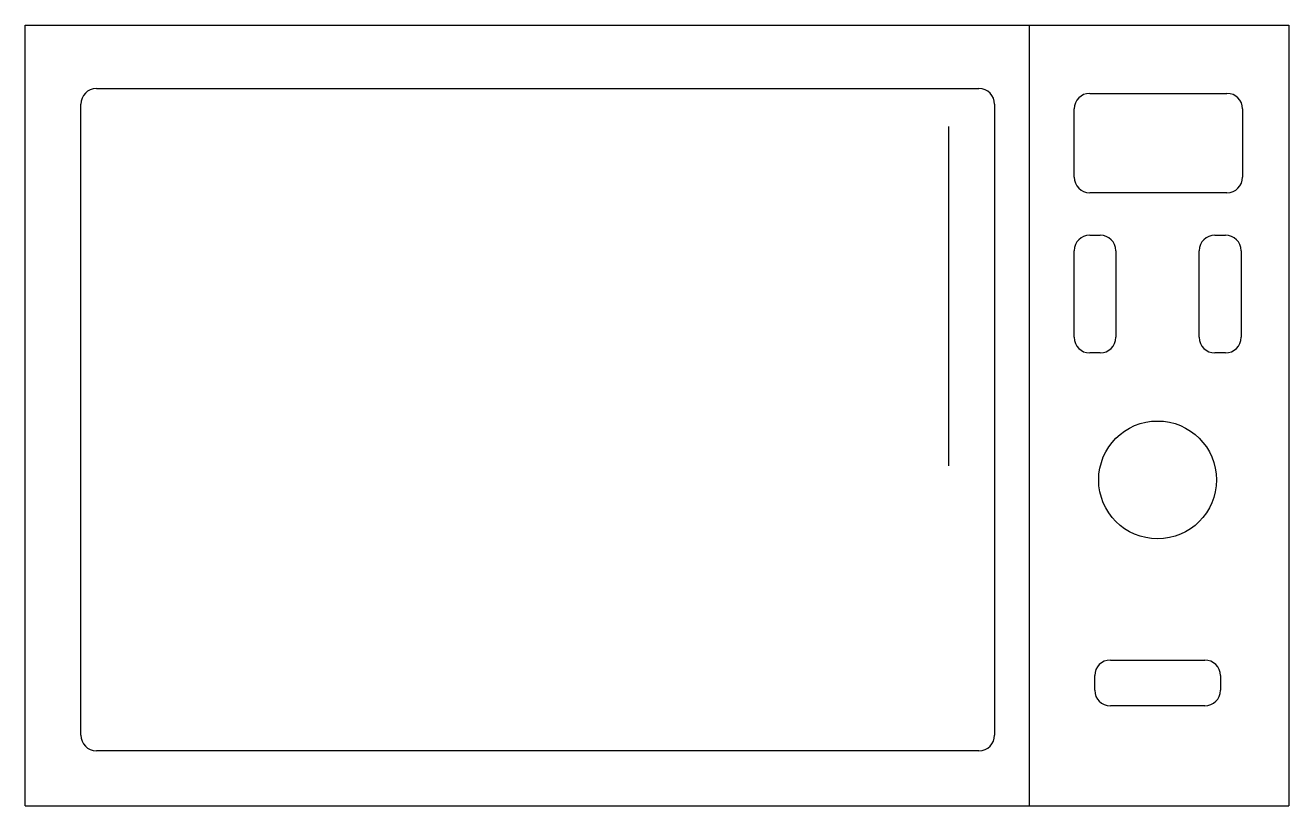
# Model space of a CAD drawing. Extents: x 33.717 to 34.264, y -12.425 to -12.087.
import ezdxf

# ---------------------------------------------------------------- set-up
doc = ezdxf.new("R2010")
doc.units = 0
doc.header["$MEASUREMENT"] = 0
doc.layers.add('2', color=2, linetype='CONTINUOUS')
doc.layers.add('ALVENARIA1', color=1, linetype='CONTINUOUS')

msp = doc.modelspace()

# ---------------------------------------------------------------- linework, layer by layer
at = {"layer": '2', "color": 2, "linetype": 'CONTINUOUS'}
for p, q in [((33.71717, -12.08676), (34.26417, -12.08676)), ((33.71717, -12.4245), (33.71717, -12.08676)), ((34.15185, -12.08676), (34.15185, -12.4245)), ((34.26417, -12.08676), (34.26417, -12.4245)), ((33.71717, -12.4245), (34.26417, -12.4245))]:
    msp.add_line(p, q, dxfattribs=at)
at = {"layer": 'ALVENARIA1'}
for p, q in [((33.74795, -12.11415), (34.13007, -12.11415)), ((33.7412, -12.39395), (33.7412, -12.1209)), ((34.13682, -12.1209), (34.13682, -12.39395)), ((34.17801, -12.11623), (34.23743, -12.11623)), ((34.17125, -12.15249), (34.17125, -12.12299)), ((34.24418, -12.12299), (34.24418, -12.15249)), ((34.11688, -12.13057), (34.11688, -12.2774)), ((34.23743, -12.15925), (34.17801, -12.15925)), ((34.17801, -12.17757), (34.18256, -12.17757)), ((34.2322, -12.17757), (34.23676, -12.17757)), ((34.17125, -12.2218), (34.17125, -12.18432)), ((34.18932, -12.18432), (34.18932, -12.2218)), ((34.22545, -12.2218), (34.22545, -12.18432)), ((34.24351, -12.18432), (34.24351, -12.2218)), ((34.18256, -12.22855), (34.17801, -12.22855)), ((34.23676, -12.22855), (34.2322, -12.22855)), ((34.18694, -12.36145), (34.22782, -12.36145)), ((34.18019, -12.37455), (34.18019, -12.36821)), ((34.23458, -12.36821), (34.23458, -12.37455)), ((34.22782, -12.38131), (34.18694, -12.38131)), ((34.13007, -12.4007), (33.74795, -12.4007))]:
    msp.add_line(p, q, dxfattribs=at)
msp.add_circle((34.20738, -12.28351), 0.02549, dxfattribs=at)
for centre, start, end in [((33.74795, -12.1209), 90, 180), ((34.13007, -12.1209), 0, 90), ((34.17801, -12.12299), 90, 180), ((34.23743, -12.12299), 0, 90), ((34.17801, -12.15249), 180, 270), ((34.23743, -12.15249), 270, 0), ((34.17801, -12.18432), 90, 180), ((34.18256, -12.18432), 0, 90), ((34.2322, -12.18432), 90, 180), ((34.23676, -12.18432), 0, 90), ((34.17801, -12.2218), 180, 270), ((34.18256, -12.2218), 270, 0), ((34.2322, -12.2218), 180, 270), ((34.23676, -12.2218), 270, 0), ((34.18694, -12.36821), 90, 180), ((34.22782, -12.36821), 0, 90), ((34.18694, -12.37455), 180, 270), ((34.22782, -12.37455), 270, 0), ((33.74795, -12.39395), 180, 270), ((34.13007, -12.39395), 270, 360)]:
    msp.add_arc(centre, 0.00675, start, end, dxfattribs=at)

doc.saveas('drawing.dxf')
